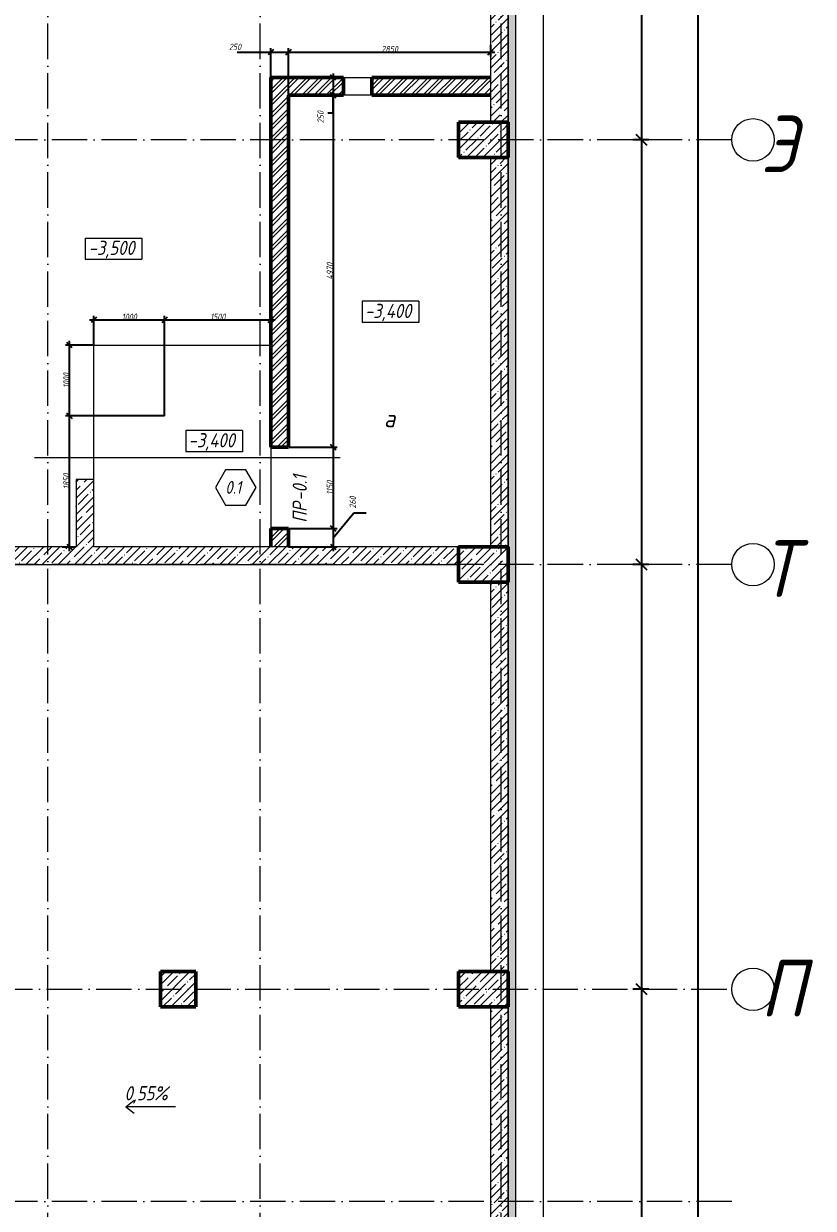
# Model space of a CAD drawing. Header units: millimetres. Extents: x -401725 to 250493, y 305116 to 802890.
# Drawn here: x -334041 to -322893, y 482402 to 499139 of the extents above; entities that cross this region are included whole.
import ezdxf

# ---------------------------------------------------------------- set-up
doc = ezdxf.new("R2010")
doc.units = ezdxf.units.MM
doc.linetypes.add('200_ШТРИХ_ш1п0_6_', pattern=[160, 100, -60])
doc.linetypes.add('50_200_ШТРИХ_1Т_ш5_п1_п1_', pattern=[700, 500, -100, 0, -100])
for name, color, linetype, lineweight in [('A-____-____-DIMS', 7, 'Continuous', 9), ('A-____-NOTE-TEXT', 7, 'Continuous', 9), ('A-DOOR-____-IDEN', 7, 'Continuous', 9), ('A-FLOR-____-OTLN', 7, 'Continuous', 9), ('A-GENM-____-IDEN', 7, 'Continuous', 9), ('A-WALL-____-MCUT', 7, 'Continuous', 13), ('A-WALL-____-MCUT-1', 7, 'Continuous', 9), ('A-WALL-____-MCUT-2', 7, 'Continuous', 50), ('A-WALL-____-MCUT-3', 7, 'Continuous', 9), ('A-WALL-____-PATT-1', 7, 'Continuous', 9), ('G-____-____-DIMS', 7, 'Continuous', 9), ('S-COLS-____-MCUT', 7, 'Continuous', 50), ('S-COLS-____-OTLN', 7, 'Continuous', 9), ('S-GRID-____-IDEN', 7, 'Continuous', 9), ('S-GRID-____-OTLN-1', 7, '50_200_ШТРИХ_1Т_ш5_п1_п1_', 9)]:
    doc.layers.add(name, color=color, linetype=linetype, lineweight=lineweight)
for name, color, linetype, lineweight, true_color in [('A-DETL-GENF-OTLN-4', 9, '200_ШТРИХ_ш1п0_6_', 9, 0x808080), ('A-DETL-GENF-OTLN-5', 7, 'Continuous', 5, 0xc0c0c0), ('A-WALL-____-OTLN-1', 7, 'Continuous', 9, 0x800000), ('A-WALL-____-PATT-2', 7, 'Continuous', 9, 0x787878)]:
    doc.layers.add(name, color=color, linetype=linetype, lineweight=lineweight, true_color=true_color)
doc.styles.add('ISOCPEUR_I', font='isocpeui.ttf', dxfattribs={"width": 0.9, "height": 2.5})
doc.styles.add('ISOCPEUR_I_2', font='isocpeui.ttf', dxfattribs={"width": 0.85, "height": 2.3})
doc.styles.add('ISOCPEUR_I_5', font='isocpeui.ttf', dxfattribs={"width": 0.85, "height": 2.1})
doc.styles.add('ISOCPEUR_I_6', font='isocpeui.ttf', dxfattribs={"width": 0.85, "height": 3.5})
doc.styles.add('ISOCPEUR_I_7', font='isocpeui.ttf', dxfattribs={"width": 0.9, "height": 90})
doc.dimstyles.new('ISO-1_8_0_9К_СРЕДНИЙ_Кладочные', dxfattribs={"dimscale": 304.8, "dimtxt": 89.638306, "dimasz": 0.246063, "dimexe": 0.19685, "dimexo": 0, "dimgap": 0, "dimtad": 1, "dimdec": 3, "dimrnd": 0.001, "dimdsep": 46, "dimtxsty": 'ISOCPEUR_I_7', "dimblk1": 'OBLIQUE', "dimblk2": 'OBLIQUE', "dimsah": 1, "dimcen": 0.09, "dimdle": 0.19685, "dimazin": 0, "dimtfac": 1, "dimtdec": 4, "dimtix": 1, "dimtmove": 2, "dimatfit": 3, "dimfxl": 1, "dimtvp": 1, "dimtolj": 1, "dimtzin": 0, "dimarcsym": 2})
doc.dimstyles.new('ISO-1_8_0_9К_СРЕДНИЙ_Кладочные_2', dxfattribs={"dimscale": 304.8, "dimtxt": 89.638306, "dimasz": 0.246063, "dimexe": 0.19685, "dimexo": 0, "dimgap": 0, "dimtad": 1, "dimdec": 3, "dimrnd": 0.001, "dimdsep": 46, "dimtxsty": 'ISOCPEUR_I_7', "dimblk1": 'OBLIQUE', "dimblk2": 'OBLIQUE', "dimsah": 1, "dimcen": 0.09, "dimdle": 0.19685, "dimazin": 0, "dimtfac": 1, "dimtdec": 4, "dimtix": 1, "dimtmove": 1, "dimatfit": 3, "dimfxl": 1, "dimtvp": 1, "dimtolj": 1, "dimtzin": 0, "dimarcsym": 2})
doc.dimstyles.new('ISO-2_5_0_9К_БОЛЬШОЙ_ОСИ', dxfattribs={"dimscale": 304.8, "dimtxt": 248.995294, "dimasz": 0.492126, "dimexe": 0.393701, "dimexo": 0, "dimgap": 0, "dimtad": 1, "dimdec": 0, "dimzin": 0, "dimdsep": 46, "dimtxsty": 'ISOCPEUR_I', "dimblk1": 'OBLIQUE', "dimblk2": 'OBLIQUE', "dimsah": 1, "dimcen": 0.09, "dimdle": 0.393701, "dimazin": 0, "dimtfac": 1, "dimtdec": 4, "dimtix": 1, "dimtmove": 0, "dimatfit": 3, "dimfxl": 1, "dimtvp": 1, "dimtolj": 1, "dimtzin": 0, "dimarcsym": 2})
pattern_1 = [(45, (-350751.34, 459015.94), (-114.04925, 114.04925), []), (45, (-350637.3, 459015.94), (-114.04925, 114.04925), [201.612, -40.322, 3.353, -36.97])]
pattern_2 = [(45, (-350751.34, 459015.94), (-85.5366, 85.5366), []), (45, (-350694.32, 459015.94), (-85.5366, 85.5366), [])]

# ---------------------------------------------------------------- blocks, each defined once
blk = doc.blocks.new('BSC_Колонна _Прямоугольная - 500х700-25976089-АР1_Кладочный план подвала в осях 1-64_А-ГГ')
at = {"layer": 'S-COLS-____-OTLN'}
h = blk.add_hatch(dxfattribs=at)
h.set_pattern_fill('FP_7', color=256, style=0, pattern_type=2)
h.set_pattern_definition([(315, (-32481.04, 23200), (114.04925, 114.04925), []), (315, (-32481.04, 23085.95), (114.04925, 114.04925), [201.613, -40.323, 3.353, -36.97])])
h.paths.add_polyline_path([(-250, 350), (-250, -350), (250, -350), (250, 350)], flags=0)
at = {"layer": 'S-COLS-____-MCUT'}
for p, q in [((250, 350), (-250, 350)), ((-250, 350), (-250, -350)), ((250, -350), (250, 350)), ((-250, -350), (250, -350))]:
    blk.add_line(p, q, dxfattribs=at)
blk = doc.blocks.new('BSC_Колонна _Прямоугольная - 500х700-V2-АР1_Кладочный план подвала в осях 1-64_А-ГГ')
at = {"layer": 'S-COLS-____-OTLN'}
h = blk.add_hatch(dxfattribs=at)
h.set_pattern_fill('FP_9', color=256, style=0, pattern_type=2)
h.set_pattern_definition([(315, (-38481.04, 23200), (114.04925, 114.04925), []), (315, (-38481.04, 23085.95), (114.04925, 114.04925), [201.613, -40.323, 3.353, -36.97])])
h.paths.add_polyline_path([(-250, 350), (-250, -350), (250, -350), (250, 350)], flags=0)
at = {"layer": 'S-COLS-____-MCUT'}
for p, q in [((250, 350), (-250, 350)), ((-250, 350), (-250, -350)), ((250, -350), (250, 350)), ((-250, -350), (250, -350))]:
    blk.add_line(p, q, dxfattribs=at)
blk = doc.blocks.new('BSC_Колонна _Прямоугольная - 500х500-27110067-АР1_Кладочный план подвала в осях 1-64_А-ГГ')
at = {"layer": 'S-COLS-____-OTLN'}
h = blk.add_hatch(dxfattribs=at)
h.set_pattern_fill('FP_128', color=256, style=0, pattern_type=2)
h.set_pattern_definition([(45, (-18890, -26481.04), (-114.04925, 114.04925), []), (45, (-18775.95, -26481.04), (-114.04925, 114.04925), [201.613, -40.323, 3.353, -36.97])])
h.paths.add_polyline_path([(-250, -250), (250, -250), (250, 250), (-250, 250)], flags=0)
at = {"layer": 'S-COLS-____-MCUT'}
for p, q in [((250, 250), (-250, 250)), ((-250, 250), (-250, -250)), ((250, -250), (250, 250)), ((-250, -250), (250, -250))]:
    blk.add_line(p, q, dxfattribs=at)
blk = doc.blocks.new('BSC_Колонна _Прямоугольная - 500х700-V117-АР1_Кладочный план подвала в осях 1-64_А-ГГ')
at = {"layer": 'S-COLS-____-OTLN'}
h = blk.add_hatch(dxfattribs=at)
h.set_pattern_fill('FP_132', color=256, style=0, pattern_type=2)
h.set_pattern_definition([(315, (-26481.04, 23200), (114.04925, 114.04925), []), (315, (-26481.04, 23085.95), (114.04925, 114.04925), [201.613, -40.323, 3.353, -36.97])])
h.paths.add_polyline_path([(-250, 350), (-250, -350), (250, -350), (250, 350)], flags=0)
at = {"layer": 'S-COLS-____-MCUT'}
for p, q in [((250, 350), (-250, 350)), ((-250, 350), (-250, -350)), ((250, -350), (250, 350)), ((-250, -350), (250, -350))]:
    blk.add_line(p, q, dxfattribs=at)
blk = doc.blocks.new('DET_L_Имитация разреза_ISO2-5 - Низ-27490005-АР1_Кладочный план подвала в осях 1-64_А-ГГ')
at = {"layer": 'A-DETL-GENF-OTLN-5'}
blk.add_line((143, 0), (4457, 0), dxfattribs=at)
blk = doc.blocks.new('Ось сетки - Круг_Ø6_00__ISO-2_5_0_9K_-25732049-АР1_Кладочный план подвала в осях 1-64_А-ГГ')
at = {"layer": 'S-GRID-____-IDEN'}
blk.add_circle((0, 0), 3, dxfattribs=at)
blk = doc.blocks.new('_Oblique')
at = {"color": 0, "linetype": 'ByBlock', "lineweight": -2}
blk.add_line((-0.5, -0.5), (0.5, 0.5), dxfattribs=at)
blk = doc.blocks.new('*D8172')
at = {"layer": 'A-____-____-DIMS', "color": 0, "lineweight": -2, "transparency": 16777216}
for p, q in [((-325319, 503117), (-325319, 497377)), ((-325213, 502997), (-325439, 502997)), ((-325213, 497497), (-325439, 497497))]:
    blk.add_line(p, q, dxfattribs=at)
at = {"layer": 'Defpoints', "color": 0, "transparency": 16777216}
for p in [(-325213, 502997), (-325319, 497497), (-325213, 497497)]:
    blk.add_point(p, dxfattribs=at)
at = {"layer": 'A-____-____-DIMS', "color": 0, "lineweight": -2, "transparency": 16777216, "xscale": 150, "yscale": 150, "zscale": 150}
for p, rotation in [((-325319, 502997), 90), ((-325319, 497497), 270)]:
    blk.add_blockref('_Oblique', p, dxfattribs=dict(at, rotation=rotation))
at = {"layer": 'A-____-____-DIMS', "color": 0, "transparency": 16777216, "insert": (-325320, 500247), "char_height": 2.5, "width": 758.48, "attachment_point": 5, "rotation": 90, "style": 'ISOCPEUR_I'}
blk.add_mtext('\\A1;5500', dxfattribs=at)
blk = doc.blocks.new('*D8173')
at = {"layer": 'A-____-____-DIMS', "color": 0, "lineweight": -2, "transparency": 16777216}
for p, q in [((-325319, 497617), (-325319, 491377)), ((-325213, 497497), (-325439, 497497)), ((-325213, 491497), (-325439, 491497))]:
    blk.add_line(p, q, dxfattribs=at)
at = {"layer": 'Defpoints', "color": 0, "transparency": 16777216}
for p in [(-325213, 497497), (-325319, 491497), (-325213, 491497)]:
    blk.add_point(p, dxfattribs=at)
at = {"layer": 'A-____-____-DIMS', "color": 0, "lineweight": -2, "transparency": 16777216, "xscale": 150, "yscale": 150, "zscale": 150}
for p, rotation in [((-325319, 497497), 90), ((-325319, 491497), 270)]:
    blk.add_blockref('_Oblique', p, dxfattribs=dict(at, rotation=rotation))
at = {"layer": 'A-____-____-DIMS', "color": 0, "transparency": 16777216, "insert": (-325320, 494497), "char_height": 2.5, "width": 758.48, "attachment_point": 5, "rotation": 90, "style": 'ISOCPEUR_I'}
blk.add_mtext('\\A1;6000', dxfattribs=at)
blk = doc.blocks.new('*D8174')
at = {"layer": 'A-____-____-DIMS', "color": 0, "lineweight": -2, "transparency": 16777216}
for p, q in [((-325319, 491617), (-325319, 485377)), ((-325213, 491497), (-325439, 491497)), ((-325213, 485497), (-325439, 485497))]:
    blk.add_line(p, q, dxfattribs=at)
at = {"layer": 'Defpoints', "color": 0, "transparency": 16777216}
for p in [(-325213, 491497), (-325319, 485497), (-325213, 485497)]:
    blk.add_point(p, dxfattribs=at)
at = {"layer": 'A-____-____-DIMS', "color": 0, "lineweight": -2, "transparency": 16777216, "xscale": 150, "yscale": 150, "zscale": 150}
for p, rotation in [((-325319, 491497), 90), ((-325319, 485497), 270)]:
    blk.add_blockref('_Oblique', p, dxfattribs=dict(at, rotation=rotation))
at = {"layer": 'A-____-____-DIMS', "color": 0, "transparency": 16777216, "insert": (-325320, 488497), "char_height": 2.5, "width": 758.48, "attachment_point": 5, "rotation": 90, "style": 'ISOCPEUR_I'}
blk.add_mtext('\\A1;6000', dxfattribs=at)
blk = doc.blocks.new('*D8175')
at = {"layer": 'A-____-____-DIMS', "color": 0, "lineweight": -2, "transparency": 16777216}
for p, q in [((-325319, 485617), (-325319, 481677)), ((-325213, 485497), (-325439, 485497)), ((-325213, 481797), (-325439, 481797))]:
    blk.add_line(p, q, dxfattribs=at)
at = {"layer": 'Defpoints', "color": 0, "transparency": 16777216}
for p in [(-325213, 485497), (-325319, 481797), (-325213, 481797)]:
    blk.add_point(p, dxfattribs=at)
at = {"layer": 'A-____-____-DIMS', "color": 0, "lineweight": -2, "transparency": 16777216, "xscale": 150, "yscale": 150, "zscale": 150}
for p, rotation in [((-325319, 485497), 90), ((-325319, 481797), 270)]:
    blk.add_blockref('_Oblique', p, dxfattribs=dict(at, rotation=rotation))
at = {"layer": 'A-____-____-DIMS', "color": 0, "transparency": 16777216, "insert": (-325320, 483647), "char_height": 2.5, "width": 758.48, "attachment_point": 5, "rotation": 90, "style": 'ISOCPEUR_I'}
blk.add_mtext('\\A1;3700', dxfattribs=at)
blk = doc.blocks.new('*D8178')
at = {"layer": 'A-____-____-DIMS', "color": 0, "lineweight": -2, "transparency": 16777216}
for p, q in [((-324625, 506647), (-324399, 506647)), ((-324519, 473077), (-324519, 506767)), ((-324625, 473197), (-324399, 473197))]:
    blk.add_line(p, q, dxfattribs=at)
at = {"layer": 'Defpoints', "color": 0, "transparency": 16777216}
for p in [(-324625, 506647), (-324519, 506647), (-324625, 473197)]:
    blk.add_point(p, dxfattribs=at)
at = {"layer": 'A-____-____-DIMS', "color": 0, "lineweight": -2, "transparency": 16777216, "xscale": 150, "yscale": 150, "zscale": 150}
for p, rotation in [((-324519, 506647), 90), ((-324519, 473197), 270)]:
    blk.add_blockref('_Oblique', p, dxfattribs=dict(at, rotation=rotation))
at = {"layer": 'A-____-____-DIMS', "color": 0, "transparency": 16777216, "insert": (-324520, 489922), "char_height": 2.5, "width": 971.08, "attachment_point": 5, "rotation": 90, "style": 'ISOCPEUR_I'}
blk.add_mtext('\\A1;33450', dxfattribs=at)
blk = doc.blocks.new('Высотные отметки - 9_5х3_5_h_-17668430-АР1_Кладочный план подвала в осях 1-64_А-ГГ')
at = {"layer": 'G-____-____-DIMS'}
for p, q in [((-4, 3), (-4, 0)), ((4, 3), (-4, 3)), ((4, 3), (4, 0)), ((4, 0), (-4, 0))]:
    blk.add_line(p, q, dxfattribs=at)
blk = doc.blocks.new('*D8258')
at = {"layer": 'A-____-____-DIMS', "color": 0, "lineweight": -2, "transparency": 16777216}
for p, q in [((-333111, 494953), (-331991, 494953)), ((-333051, 494597), (-333051, 495013)), ((-332051, 493597), (-332051, 495013))]:
    blk.add_line(p, q, dxfattribs=at)
at = {"layer": 'Defpoints', "color": 0, "transparency": 16777216}
for p in [(-332051, 494953), (-333051, 494597), (-332051, 493597)]:
    blk.add_point(p, dxfattribs=at)
at = {"layer": 'A-____-____-DIMS', "color": 0, "lineweight": -2, "transparency": 16777216, "xscale": 75, "yscale": 75, "zscale": 75, "rotation": 180}
blk.add_blockref('_Oblique', (-333051, 494953), dxfattribs=at)
at = {"layer": 'A-____-____-DIMS', "color": 0, "lineweight": -2, "transparency": 16777216, "xscale": 75, "yscale": 75, "zscale": 75}
blk.add_blockref('_Oblique', (-332051, 494953), dxfattribs=at)
at = {"layer": 'A-____-____-DIMS', "color": 0, "transparency": 16777216, "insert": (-332551, 494998), "char_height": 90, "width": 504.73, "attachment_point": 5, "style": 'ISOCPEUR_I_7'}
blk.add_mtext('\\A1;1000', dxfattribs=at)
blk = doc.blocks.new('*D8259')
at = {"layer": 'A-____-____-DIMS', "color": 0, "lineweight": -2, "transparency": 16777216}
for p, q in [((-332111, 494953), (-330491, 494953)), ((-332051, 493597), (-332051, 495013)), ((-330551, 495059), (-330551, 494893))]:
    blk.add_line(p, q, dxfattribs=at)
at = {"layer": 'Defpoints', "color": 0, "transparency": 16777216}
for p in [(-330551, 495059), (-330551, 494953), (-332051, 493597)]:
    blk.add_point(p, dxfattribs=at)
at = {"layer": 'A-____-____-DIMS', "color": 0, "lineweight": -2, "transparency": 16777216, "xscale": 75, "yscale": 75, "zscale": 75, "rotation": 180}
blk.add_blockref('_Oblique', (-332051, 494953), dxfattribs=at)
at = {"layer": 'A-____-____-DIMS', "color": 0, "lineweight": -2, "transparency": 16777216, "xscale": 75, "yscale": 75, "zscale": 75}
blk.add_blockref('_Oblique', (-330551, 494953), dxfattribs=at)
at = {"layer": 'A-____-____-DIMS', "color": 0, "transparency": 16777216, "insert": (-331301, 494998), "char_height": 90, "width": 504.73, "attachment_point": 5, "style": 'ISOCPEUR_I_7'}
blk.add_mtext('\\A1;1500', dxfattribs=at)
blk = doc.blocks.new('*D8260')
at = {"layer": 'A-____-____-DIMS', "color": 0, "lineweight": -2, "transparency": 16777216}
for p, q in [((-332051, 493597), (-333453, 493597)), ((-333393, 491687), (-333393, 493657)), ((-333499, 491747), (-333333, 491747))]:
    blk.add_line(p, q, dxfattribs=at)
at = {"layer": 'Defpoints', "color": 0, "transparency": 16777216}
for p in [(-333393, 493597), (-332051, 493597), (-333499, 491747)]:
    blk.add_point(p, dxfattribs=at)
at = {"layer": 'A-____-____-DIMS', "color": 0, "lineweight": -2, "transparency": 16777216, "xscale": 75, "yscale": 75, "zscale": 75}
for p, rotation in [((-333393, 493597), 90), ((-333393, 491747), 270)]:
    blk.add_blockref('_Oblique', p, dxfattribs=dict(at, rotation=rotation))
at = {"layer": 'A-____-____-DIMS', "color": 0, "transparency": 16777216, "insert": (-333438, 492672), "char_height": 90, "width": 504.73, "attachment_point": 5, "rotation": 90, "style": 'ISOCPEUR_I_7'}
blk.add_mtext('\\A1;1850', dxfattribs=at)
blk = doc.blocks.new('*D8261')
at = {"layer": 'A-____-____-DIMS', "color": 0, "lineweight": -2, "transparency": 16777216}
for p, q in [((-333051, 494597), (-333453, 494597)), ((-333393, 493537), (-333393, 494657)), ((-332051, 493597), (-333453, 493597))]:
    blk.add_line(p, q, dxfattribs=at)
at = {"layer": 'Defpoints', "color": 0, "transparency": 16777216}
for p in [(-333393, 494597), (-333051, 494597), (-332051, 493597)]:
    blk.add_point(p, dxfattribs=at)
at = {"layer": 'A-____-____-DIMS', "color": 0, "lineweight": -2, "transparency": 16777216, "xscale": 75, "yscale": 75, "zscale": 75}
for p, rotation in [((-333393, 494597), 90), ((-333393, 493597), 270)]:
    blk.add_blockref('_Oblique', p, dxfattribs=dict(at, rotation=rotation))
at = {"layer": 'A-____-____-DIMS', "color": 0, "transparency": 16777216, "insert": (-333438, 494097), "char_height": 90, "width": 504.73, "attachment_point": 5, "rotation": 90, "style": 'ISOCPEUR_I_7'}
blk.add_mtext('\\A1;1000', dxfattribs=at)
blk = doc.blocks.new('Марка проема - марка проема-27336095-АР1_Кладочный план подвала в осях 1-64_А-ГГ')
at = {"layer": 'A-DOOR-____-IDEN'}
for p, q in [((-1.44, 0.16), (-2.88, -2.33)), ((1.44, 0.16), (-1.44, 0.16)), ((2.88, -2.33), (1.44, 0.16)), ((-2.88, -2.33), (-1.44, -4.82)), ((1.44, -4.82), (2.88, -2.33)), ((-1.44, -4.82), (1.44, -4.82))]:
    blk.add_line(p, q, dxfattribs=at)
blk = doc.blocks.new('*D8232')
at = {"layer": 'A-____-____-DIMS', "color": 0, "lineweight": -2, "transparency": 16777216}
for p, q in [((-330551, 498377), (-330551, 498795)), ((-330301, 498127), (-330301, 498795)), ((-331026, 498735), (-330551, 498735)), ((-330611, 498735), (-330241, 498735))]:
    blk.add_line(p, q, dxfattribs=at)
at = {"layer": 'Defpoints', "color": 0, "transparency": 16777216}
for p in [(-330301, 498735), (-330551, 498377), (-330301, 498127)]:
    blk.add_point(p, dxfattribs=at)
at = {"layer": 'A-____-____-DIMS', "color": 0, "lineweight": -2, "transparency": 16777216, "xscale": 75, "yscale": 75, "zscale": 75, "rotation": 180}
blk.add_blockref('_Oblique', (-330551, 498735), dxfattribs=at)
at = {"layer": 'A-____-____-DIMS', "color": 0, "lineweight": -2, "transparency": 16777216, "xscale": 75, "yscale": 75, "zscale": 75}
blk.add_blockref('_Oblique', (-330301, 498735), dxfattribs=at)
at = {"layer": 'A-____-____-DIMS', "color": 0, "transparency": 16777216, "insert": (-331145, 498855), "char_height": 90, "width": 409.58, "attachment_point": 1, "line_spacing_factor": 1.149209, "style": 'ISOCPEUR_I_7'}
blk.add_mtext('\\A1;250', dxfattribs=at)
blk = doc.blocks.new('*D8233')
at = {"layer": 'A-____-____-DIMS', "color": 0, "lineweight": -2, "transparency": 16777216}
for p, q in [((-330301, 498127), (-330301, 498795)), ((-327451, 498841), (-327451, 498675)), ((-330361, 498735), (-327391, 498735))]:
    blk.add_line(p, q, dxfattribs=at)
at = {"layer": 'Defpoints', "color": 0, "transparency": 16777216}
for p in [(-327451, 498841), (-327451, 498735), (-330301, 498127)]:
    blk.add_point(p, dxfattribs=at)
at = {"layer": 'A-____-____-DIMS', "color": 0, "lineweight": -2, "transparency": 16777216, "xscale": 75, "yscale": 75, "zscale": 75, "rotation": 180}
blk.add_blockref('_Oblique', (-330301, 498735), dxfattribs=at)
at = {"layer": 'A-____-____-DIMS', "color": 0, "lineweight": -2, "transparency": 16777216, "xscale": 75, "yscale": 75, "zscale": 75}
blk.add_blockref('_Oblique', (-327451, 498735), dxfattribs=at)
at = {"layer": 'A-____-____-DIMS', "color": 0, "transparency": 16777216, "insert": (-328876, 498780), "char_height": 90, "width": 546.1, "attachment_point": 5, "style": 'ISOCPEUR_I_7'}
blk.add_mtext('\\A1;2850', dxfattribs=at)
blk = doc.blocks.new('*D8234')
at = {"layer": 'A-____-____-DIMS', "color": 0, "lineweight": -2, "transparency": 16777216}
for p, q in [((-329673, 498437), (-329673, 498067)), ((-329566, 498377), (-329733, 498377)), ((-329566, 498127), (-329733, 498127)), ((-329673, 497877), (-329673, 498127)), ((-329748, 497877), (-329673, 497877))]:
    blk.add_line(p, q, dxfattribs=at)
at = {"layer": 'Defpoints', "color": 0, "transparency": 16777216}
for p in [(-329566, 498377), (-329673, 498127), (-329566, 498127)]:
    blk.add_point(p, dxfattribs=at)
at = {"layer": 'A-____-____-DIMS', "color": 0, "lineweight": -2, "transparency": 16777216, "xscale": 75, "yscale": 75, "zscale": 75}
for p, rotation in [((-329673, 498377), 90), ((-329673, 498127), 270)]:
    blk.add_blockref('_Oblique', p, dxfattribs=dict(at, rotation=rotation))
at = {"layer": 'A-____-____-DIMS', "color": 0, "transparency": 16777216, "insert": (-329894, 497732), "char_height": 90, "width": 409.58, "attachment_point": 1, "rotation": 90, "line_spacing_factor": 1.149209, "style": 'ISOCPEUR_I_7'}
blk.add_mtext('\\A1;250', dxfattribs=at)
blk = doc.blocks.new('*D8235')
at = {"layer": 'A-____-____-DIMS', "color": 0, "lineweight": -2, "transparency": 16777216}
for p, q in [((-329566, 498127), (-329733, 498127)), ((-329673, 498187), (-329673, 493097)), ((-330293, 493157), (-329613, 493157))]:
    blk.add_line(p, q, dxfattribs=at)
at = {"layer": 'Defpoints', "color": 0, "transparency": 16777216}
for p in [(-329566, 498127), (-330293, 493157), (-329673, 493157)]:
    blk.add_point(p, dxfattribs=at)
at = {"layer": 'A-____-____-DIMS', "color": 0, "lineweight": -2, "transparency": 16777216, "xscale": 75, "yscale": 75, "zscale": 75}
for p, rotation in [((-329673, 498127), 90), ((-329673, 493157), 270)]:
    blk.add_blockref('_Oblique', p, dxfattribs=dict(at, rotation=rotation))
at = {"layer": 'A-____-____-DIMS', "color": 0, "transparency": 16777216, "insert": (-329718, 495642), "char_height": 90, "width": 562.65, "attachment_point": 5, "rotation": 90, "style": 'ISOCPEUR_I_7'}
blk.add_mtext('\\A1;4970', dxfattribs=at)
blk = doc.blocks.new('*D8236')
at = {"layer": 'A-____-____-DIMS', "color": 0, "lineweight": -2, "transparency": 16777216}
for p, q in [((-330293, 493157), (-329613, 493157)), ((-329673, 493217), (-329673, 491947)), ((-330295, 492007), (-329613, 492007))]:
    blk.add_line(p, q, dxfattribs=at)
at = {"layer": 'Defpoints', "color": 0, "transparency": 16777216}
for p in [(-330293, 493157), (-330295, 492007), (-329673, 492007)]:
    blk.add_point(p, dxfattribs=at)
at = {"layer": 'A-____-____-DIMS', "color": 0, "lineweight": -2, "transparency": 16777216, "xscale": 75, "yscale": 75, "zscale": 75}
for p, rotation in [((-329673, 493157), 90), ((-329673, 492007), 270)]:
    blk.add_blockref('_Oblique', p, dxfattribs=dict(at, rotation=rotation))
at = {"layer": 'A-____-____-DIMS', "color": 0, "transparency": 16777216, "insert": (-329718, 492582), "char_height": 90, "width": 463.36, "attachment_point": 5, "rotation": 90, "style": 'ISOCPEUR_I_7'}
blk.add_mtext('\\A1;1150', dxfattribs=at)
blk = doc.blocks.new('*D8237')
at = {"layer": 'A-____-____-DIMS', "color": 0, "lineweight": -2, "transparency": 16777216}
for p, q in [((-329673, 491877), (-329380, 492228)), ((-329380, 492228), (-329208, 492228)), ((-329673, 492067), (-329673, 491687)), ((-330295, 492007), (-329613, 492007)), ((-330301, 491747), (-329613, 491747))]:
    blk.add_line(p, q, dxfattribs=at)
at = {"layer": 'Defpoints', "color": 0, "transparency": 16777216}
for p in [(-330295, 492007), (-330301, 491747), (-329673, 491747)]:
    blk.add_point(p, dxfattribs=at)
at = {"layer": 'A-____-____-DIMS', "color": 0, "lineweight": -2, "transparency": 16777216, "xscale": 75, "yscale": 75, "zscale": 75}
for p, rotation in [((-329673, 492007), 90), ((-329673, 491747), 270)]:
    blk.add_blockref('_Oblique', p, dxfattribs=dict(at, rotation=rotation))
at = {"layer": 'A-____-____-DIMS', "color": 0, "transparency": 16777216, "insert": (-329440, 492288), "char_height": 90, "width": 409.58, "attachment_point": 1, "rotation": 90, "line_spacing_factor": 1.149209, "style": 'ISOCPEUR_I_7'}
blk.add_mtext('\\A1;260', dxfattribs=at)

msp = doc.modelspace()

# ---------------------------------------------------------------- hatches: boundary and pattern name
at = {"layer": 'A-WALL-____-PATT-1'}
h = msp.add_hatch(dxfattribs=at)
h.set_pattern_fill('FP_91', color=256, style=0, pattern_type=2)
h.set_pattern_definition([(0, (-350751.34, 459015.94), (120.968, 69.841), [80.645, -161.29]), (120, (-350751.34, 459015.94), (-120.96808, 69.84086), [80.645, -161.29]), (60, (-350751.34, 459015.94), (-8e-05, 139.68186), [0, -161.29, 80.645, 0])])
h.paths.add_polyline_path([(-327199.3432, 468598.983), (-327099.3432, 468598.983), (-327099.3432, 506848.983), (-327199.3432, 506848.983), (-327199.3432, 468606.983), (-327201.3432, 468606.983), (-327201.3432, 468598.983)], flags=0)
h = msp.add_hatch(dxfattribs=at)
h.set_pattern_fill('FP_1', color=256, style=0, pattern_type=2)
h.set_pattern_definition(pattern_1)
h.paths.add_polyline_path([(-327201.3432, 497746.983), (-327201.3432, 502596.983), (-327451.3432, 502596.983), (-327451.3432, 497746.983)], flags=0)
h = msp.add_hatch(dxfattribs=at)
h.set_pattern_fill('FP_1', color=256, style=0, pattern_type=2)
h.set_pattern_definition(pattern_1)
h.paths.add_polyline_path([(-327201.3432, 491746.983), (-327201.3432, 497246.983), (-327451.3432, 497246.983), (-327451.3432, 491746.983)], flags=0)
h = msp.add_hatch(dxfattribs=at)
h.set_pattern_fill('FP_1', color=256, style=0, pattern_type=2)
h.set_pattern_definition(pattern_1)
h.paths.add_polyline_path([(-333051.3432, 491746.983), (-333051.3432, 492696.983), (-333301.3432, 492696.983), (-333301.3432, 491746.983)], flags=0)
h = msp.add_hatch(dxfattribs=at)
h.set_pattern_fill('FP_1', color=256, style=0, pattern_type=2)
h.set_pattern_definition(pattern_1)
h.paths.add_polyline_path([(-327901.3432, 491496.983), (-327901.3432, 491746.983), (-336151.3432, 491746.983), (-336151.3432, 491496.983), (-329556.6723, 491496.983)], flags=0)
h = msp.add_hatch(dxfattribs=at)
h.set_pattern_fill('FP_1', color=256, style=0, pattern_type=2)
h.set_pattern_definition(pattern_1)
h.paths.add_polyline_path([(-327201.3432, 485746.983), (-327201.3432, 491246.983), (-327451.3432, 491246.983), (-327451.3432, 485746.983)], flags=0)
h = msp.add_hatch(dxfattribs=at)
h.set_pattern_fill('FP_1', color=256, style=0, pattern_type=2)
h.set_pattern_definition(pattern_1)
h.paths.add_polyline_path([(-327201.3432, 482046.983), (-327201.3432, 485246.983), (-327451.3432, 485246.983), (-327451.3432, 482046.983)], flags=0)
at = {"layer": 'A-WALL-____-PATT-2'}
h = msp.add_hatch(dxfattribs=at)
h.set_pattern_fill('FP_5', color=256, style=0, pattern_type=2)
h.set_pattern_definition(pattern_2)
h.paths.add_polyline_path([(-329526.3432, 498126.983), (-329526.3432, 498376.983), (-330551.3432, 498376.983), (-330551.3432, 498126.983), (-329556.6723, 498126.983)], flags=0)
h.paths.add_polyline_path([(-329126.3432, 498126.983), (-327451.3432, 498126.983), (-327451.3432, 498376.983), (-329126.3432, 498376.983)], flags=0)
h = msp.add_hatch(dxfattribs=at)
h.set_pattern_fill('FP_5', color=256, style=0, pattern_type=2)
h.set_pattern_definition(pattern_2)
h.paths.add_polyline_path([(-330551.3432, 491746.983), (-330301.3432, 491746.983), (-330301.3432, 492006.983), (-330551.3432, 492006.983)], flags=0)
h.paths.add_polyline_path([(-330301.3432, 493156.983), (-330301.3432, 498126.983), (-330551.3432, 498126.983), (-330551.3432, 493156.983)], flags=0)

# ---------------------------------------------------------------- linework, layer by layer
at = {"layer": 'A-FLOR-____-OTLN'}
for p, q in [((-326701.3432, 468606.9215), (-326701.3432, 504368.6147)), ((-333051.3432, 492696.983), (-333051.3432, 494596.983)), ((-333051.3432, 494596.983), (-330551.3432, 494596.983)), ((-330551.3432, 493156.983), (-330551.3432, 492006.983)), ((-330551.3432, 493156.983), (-330551.3432, 492006.983))]:
    msp.add_line(p, q, dxfattribs=at)
at = {"layer": 'A-WALL-____-MCUT'}
for p, q in [((-327099.3432, 506848.983), (-327099.3432, 468598.983)), ((-327091.3432, 468606.983), (-327091.3432, 506856.983))]:
    msp.add_line(p, q, dxfattribs=at)
at = {"layer": 'A-WALL-____-MCUT-1'}
for p, q in [((-327451.3432, 502596.983), (-327451.3432, 497746.983)), ((-327201.3432, 497746.983), (-327201.3432, 502596.983)), ((-327451.3432, 497246.983), (-327451.3432, 491746.983)), ((-327201.3432, 491746.983), (-327201.3432, 497246.983)), ((-333051.3432, 492696.983), (-333301.3432, 492696.983)), ((-333301.3432, 492696.983), (-333301.3432, 491746.983)), ((-333051.3432, 491746.983), (-333051.3432, 492696.983)), ((-333301.3432, 491746.983), (-334601.3432, 491746.983)), ((-327901.3432, 491746.983), (-333051.3432, 491746.983)), ((-336151.3432, 491496.983), (-327901.3432, 491496.983)), ((-327451.3432, 491246.983), (-327451.3432, 485746.983)), ((-327201.3432, 485746.983), (-327201.3432, 491246.983)), ((-327451.3432, 485246.983), (-327451.3432, 482046.983)), ((-327201.3432, 482046.983), (-327201.3432, 485246.983))]:
    msp.add_line(p, q, dxfattribs=at)
at = {"layer": 'A-WALL-____-MCUT-2'}
for p, q in [((-329526.3432, 498376.983), (-330551.3432, 498376.983)), ((-330551.3432, 498376.983), (-330551.3432, 493156.983)), ((-329526.3432, 498126.983), (-329526.3432, 498376.983)), ((-327451.3432, 498376.983), (-329126.3432, 498376.983)), ((-329126.3432, 498376.983), (-329126.3432, 498126.983)), ((-330301.3432, 498126.983), (-329526.3432, 498126.983)), ((-330301.3432, 493156.983), (-330301.3432, 498126.983)), ((-329126.3432, 498126.983), (-327451.3432, 498126.983)), ((-330551.3432, 493156.983), (-330301.3432, 493156.983)), ((-330301.3432, 492006.983), (-330551.3432, 492006.983)), ((-330551.3432, 492006.983), (-330551.3432, 491746.983)), ((-330301.3432, 491746.983), (-330301.3432, 492006.983))]:
    msp.add_line(p, q, dxfattribs=at)
at = {"layer": 'A-WALL-____-MCUT-3'}
msp.add_line((-327199.3432, 506748.983), (-327199.3432, 468496.983), dxfattribs=at)
at = {"layer": 'A-WALL-____-OTLN-1'}
for p, q in [((-329526.3432, 498376.983), (-329126.3432, 498376.983)), ((-329126.3432, 498126.983), (-329526.3432, 498126.983))]:
    msp.add_line(p, q, dxfattribs=at)
at = {"layer": 'G-____-____-DIMS'}
for p, q in [((-332992.7941, 495809.9721), (-332773.7899, 495809.9721)), ((-328771.4979, 494919.1589), (-328861.5104, 494919.1589)), ((-332600.1281, 483836.3838), (-332480.1281, 483928.463)), ((-332600.1281, 483836.3838), (-332480.1281, 483744.3046)), ((-331900.1281, 483836.3838), (-332600.1281, 483836.3838))]:
    msp.add_line(p, q, dxfattribs=at)
at = {"layer": 'S-GRID-____-OTLN-1'}
for p, q in [((-333701.3432, 454533.3346), (-333701.3432, 508896.9006)), ((-330701.3432, 454533.3346), (-330701.3432, 508896.9006)), ((-327301.3432, 454533.3346), (-327301.3432, 508896.9006)), ((-324043.6041, 497496.983), (-355420.1134, 497496.983)), ((-324043.6041, 491496.983), (-355420.1134, 491496.983)), ((-355420.1134, 485496.983), (-324043.6041, 485496.983)), ((-324043.6041, 482496.983), (-355420.1134, 482496.983))]:
    msp.add_line(p, q, dxfattribs=at)

# ---------------------------------------------------------------- block references
at = {"layer": 'A-DETL-GENF-OTLN-4', "rotation": 180}
msp.add_blockref('DET_L_Имитация разреза_ISO2-5 - Низ-27490005-АР1_Кладочный план подвала в осях 1-64_А-ГГ', (-329431.3432, 493006.983), dxfattribs=at)
at = {"layer": 'A-DOOR-____-IDEN', "xscale": 99.99999999999993, "yscale": 99.99999999999993, "zscale": 99.99999999999993}
msp.add_blockref('Марка проема - марка проема-27336095-АР1_Кладочный план подвала в осях 1-64_А-ГГ', (-331047.0016, 492818.6518), dxfattribs=at)
at = {"layer": 'G-____-____-DIMS', "extrusion": (0, 0, -1), "xscale": 99.99999999999993, "yscale": 99.99999999999993, "zscale": 99.99999999999993}
msp.add_blockref('Высотные отметки - 9_5х3_5_h_-17668430-АР1_Кладочный план подвала в осях 1-64_А-ГГ', (332773.7899, 495809.9721), dxfattribs=at)
at = {"layer": 'G-____-____-DIMS', "xscale": 99.99999999999993, "yscale": 99.99999999999993, "zscale": 99.99999999999993}
for p in [(-328861.5104, 494919.1589), (-331352.6604, 493091.9793)]:
    msp.add_blockref('Высотные отметки - 9_5х3_5_h_-17668430-АР1_Кладочный план подвала в осях 1-64_А-ГГ', p, dxfattribs=at)
at = {"layer": 'S-COLS-____-OTLN', "rotation": 89.9999999999999}
for name, p in [('BSC_Колонна _Прямоугольная - 500х700-V2-АР1_Кладочный план подвала в осях 1-64_А-ГГ', (-327551.3432, 497496.983)), ('BSC_Колонна _Прямоугольная - 500х700-25976089-АР1_Кладочный план подвала в осях 1-64_А-ГГ', (-327551.3432, 491496.983)), ('BSC_Колонна _Прямоугольная - 500х700-V117-АР1_Кладочный план подвала в осях 1-64_А-ГГ', (-327551.3432, 485496.983))]:
    msp.add_blockref(name, p, dxfattribs=at)
at = {"layer": 'S-COLS-____-OTLN'}
msp.add_blockref('BSC_Колонна _Прямоугольная - 500х500-27110067-АР1_Кладочный план подвала в осях 1-64_А-ГГ', (-331861.3432, 485496.983), dxfattribs=at)
at = {"layer": 'S-GRID-____-IDEN', "xscale": 99.99999999999993, "yscale": 99.99999999999993, "zscale": 99.99999999999993}
for p, rotation in [((-323743.6041, 497496.983), 89.99999999999982), ((-323743.6041, 491496.983), 89.9999999999998), ((-323743.6041, 485496.983), 269.9999999999996)]:
    msp.add_blockref('Ось сетки - Круг_Ø6_00__ISO-2_5_0_9K_-25732049-АР1_Кладочный план подвала в осях 1-64_А-ГГ', p, dxfattribs=dict(at, rotation=rotation))

# ---------------------------------------------------------------- texts
at = {"layer": 'A-____-NOTE-TEXT', "insert": (-328955.5765, 493686.7806), "char_height": 250, "width": 223.670813, "attachment_point": 1, "style": 'ISOCPEUR_I'}
msp.add_mtext('\\fISOCPEUR|b0|i1|c204|p34|;\\W.9;а', dxfattribs=at)
at = {"layer": 'A-DOOR-____-IDEN', "insert": (-331194.7907, 492677.4713), "char_height": 180, "width": 310.253062, "attachment_point": 1, "style": 'ISOCPEUR_I_6'}
msp.add_mtext('0.1', dxfattribs=at)
at = {"layer": 'A-GENM-____-IDEN', "char_height": 200, "attachment_point": 1, "rotation": 90, "style": 'ISOCPEUR_I_2'}
for s, insert, width in [('-0.1', (-330243.4333, 492398.0065), 505.063125), ('ПР', (-330243.4333, 492088.444), 375.18975)]:
    msp.add_mtext(s, dxfattribs=dict(at, insert=insert, width=width))
at = {"layer": 'G-____-____-DIMS', "char_height": 200, "attachment_point": 1, "line_spacing_factor": 1.149209}
for s, insert, width, style in [('-3,500', (-333124.3636, 496071.2633), 841.377075, 'ISOCPEUR_I_2'), ('-3,400', (-329222.0437, 495180.45), 865.279833, 'ISOCPEUR_I_2'), ('-3,400', (-331713.1937, 493353.2704), 865.279833, 'ISOCPEUR_I_2'), ('0,55%', (-332617.633, 484127.6749), 882.011763, 'ISOCPEUR_I_5')]:
    msp.add_mtext(s, dxfattribs=dict(at, insert=insert, width=width, style=style))
at = {"layer": 'S-GRID-____-IDEN', "char_height": 800, "width": 223.670812, "attachment_point": 1, "style": 'ISOCPEUR_I'}
for s, insert in [('\\fISOCPEUR|b0|i1|c204|p34|;\\W.9;Э', (-323634.7594, 497840.3125)), ('\\fISOCPEUR|b0|i1|c204|p34|;\\W.9;Т', (-323634.7594, 491840.3125)), ('\\fISOCPEUR|b0|i1|c204|p34|;\\W.9;П', (-323639.9185, 485910.8691))]:
    msp.add_mtext(s, dxfattribs=dict(at, insert=insert))

# ---------------------------------------------------------------- dimensions: what is measured, and where the dimension line sits
at = {"layer": 'A-____-____-DIMS'}
for base, p1, p2, dimstyle, override, picture, middle in [((-324518.8099, 506646.983), (-324624.876, 473196.983), (-324624.876, 506646.983), 'ISO-2_5_0_9К_БОЛЬШОЙ_ОСИ', {"dimtxt": 400, "dimpost": '<>', "dimfxl": 33450}, '*D8178', (-324520.0599, 489921.983)), ((-325318.8099, 497496.983), (-325212.7439, 502996.983), (-325212.7439, 497496.983), 'ISO-2_5_0_9К_БОЛЬШОЙ_ОСИ', {"dimtxt": 400, "dimpost": '<>', "dimfxl": 5500}, '*D8172', (-325320.0599, 500246.983)), ((-329672.5525, 493156.983), (-329566.4864, 498126.983), (-330293.3432, 493156.983), 'ISO-1_8_0_9К_СРЕДНИЙ_Кладочные', {"dimtxt": 400, "dimpost": '<>', "dimfxl": 5022.869778}, '*D8235', (-329718.132, 495641.983)), ((-325318.8099, 491496.983), (-325212.7439, 497496.983), (-325212.7439, 491496.983), 'ISO-2_5_0_9К_БОЛЬШОЙ_ОСИ', {"dimtxt": 400, "dimpost": '<>', "dimfxl": 6000}, '*D8173', (-325320.0599, 494496.983)), ((-333393.3194, 494596.983), (-332051.3432, 493596.983), (-333051.3432, 494596.983), 'ISO-1_8_0_9К_СРЕДНИЙ_Кладочные', {"dimtxt": 400, "dimpost": '<>', "dimfxl": 1414.213562}, '*D8261', (-333438.3194, 494096.983)), ((-333393.3194, 493596.983), (-333499.3854, 491746.983), (-332051.3432, 493596.983), 'ISO-1_8_0_9К_СРЕДНИЙ_Кладочные', {"dimtxt": 400, "dimpost": '<>', "dimfxl": 2349.324594}, '*D8260', (-333438.3194, 492671.983)), ((-329672.5525, 492006.983), (-330293.3432, 493156.983), (-330295.3432, 492006.983), 'ISO-1_8_0_9К_СРЕДНИЙ_Кладочные', {"dimtxt": 400, "dimpost": '<>', "dimfxl": 1150.001739}, '*D8236', (-329717.5525, 492581.983)), ((-325318.8099, 485496.983), (-325212.7439, 491496.983), (-325212.7439, 485496.983), 'ISO-2_5_0_9К_БОЛЬШОЙ_ОСИ', {"dimtxt": 400, "dimpost": '<>', "dimfxl": 6000}, '*D8174', (-325320.0599, 488496.983)), ((-325318.8099, 481796.983), (-325212.7439, 485496.983), (-325212.7439, 481796.983), 'ISO-2_5_0_9К_БОЛЬШОЙ_ОСИ', {"dimtxt": 400, "dimpost": '<>', "dimfxl": 3700}, '*D8175', (-325320.076, 483646.983))]:
    dim = msp.add_linear_dim(base=base, p1=p1, p2=p2, angle=90, dimstyle=dimstyle, override=override, dxfattribs=at)
    dim.commit()
    dim.dimension.update_dxf_attribs({"geometry": picture, "text_midpoint": middle})
dim = msp.add_linear_dim(base=(-330301.3432, 498734.8326), p1=(-330551.3432, 498376.983), p2=(-330301.3432, 498126.983), dimstyle='ISO-1_8_0_9К_СРЕДНИЙ_Кладочные_2', override={"dimtxt": 400, "dimpost": '<>', "dimfxl": 353.553391}, dxfattribs=at)
dim.commit()
dim.dimension.update_dxf_attribs({"geometry": '*D8232', "text_midpoint": (-330940.0886, 498849.9947), "dimtype": 160})
for base, p1, p2, override, picture, middle in [((-327451.3432, 498734.8326), (-330301.3432, 498126.983), (-327451.3432, 498840.8987), {"dimtxt": 400, "dimpost": '<>', "dimfxl": 2938.056439}, '*D8233', (-328876.3432, 498779.8326)), ((-332051.3432, 494953.2633), (-333051.3432, 494596.983), (-332051.3432, 493596.983), {"dimtxt": 400, "dimpost": '<>', "dimfxl": 1414.213562}, '*D8258', (-332551.3432, 494998.2633)), ((-330551.3432, 494953.2633), (-332051.3432, 493596.983), (-330551.3432, 495059.3293), {"dimtxt": 400, "dimpost": '<>', "dimfxl": 2094.864397}, '*D8259', (-331301.3432, 494998.2633))]:
    dim = msp.add_linear_dim(base=base, p1=p1, p2=p2, dimstyle='ISO-1_8_0_9К_СРЕДНИЙ_Кладочные', override=override, dxfattribs=at)
    dim.commit()
    dim.dimension.update_dxf_attribs({"geometry": picture, "text_midpoint": middle})
for base, p1, p2, override, picture, middle in [((-329672.5525, 498126.983), (-329566.4864, 498376.983), (-329566.4864, 498126.983), {"dimtxt": 400, "dimpost": '<>', "dimfxl": 250}, '*D8234', (-329787.7145, 497876.6739)), ((-329672.5525, 491746.983), (-330295.3432, 492006.983), (-330301.3432, 491746.983), {"dimtxt": 400, "dimpost": '<>', "dimfxl": 260.069222}, '*D8237', (-329380.2469, 492227.9188))]:
    dim = msp.add_linear_dim(base=base, p1=p1, p2=p2, angle=90, dimstyle='ISO-1_8_0_9К_СРЕДНИЙ_Кладочные_2', override=override, dxfattribs=at)
    dim.commit()
    dim.dimension.update_dxf_attribs({"geometry": picture, "text_midpoint": middle, "dimtype": 160, "text_rotation": 90})

doc.saveas('drawing.dxf')
